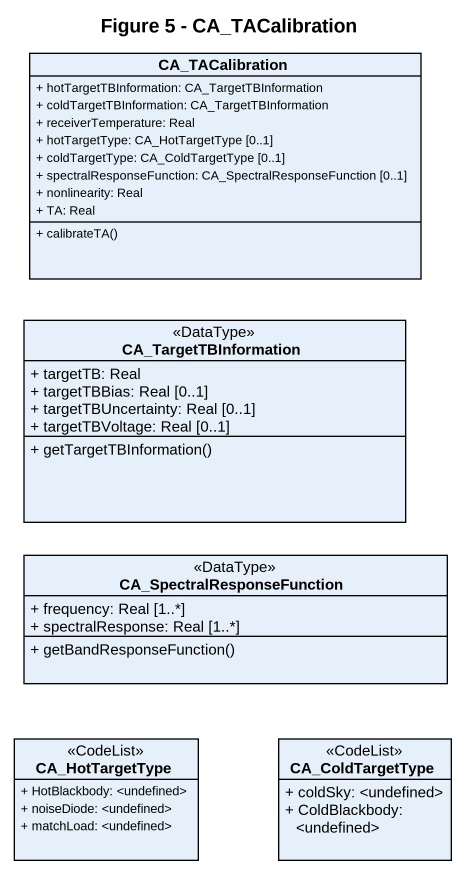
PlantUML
@startuml
title Figure 5 - CA_TACalibration
hide circle
hide empty members
skinparam classAttributeIconSize 0
class CA_TACalibration {
  + hotTargetTBInformation: CA_TargetTBInformation
  + coldTargetTBInformation: CA_TargetTBInformation
  + receiverTemperature: Real
  + hotTargetType: CA_HotTargetType [0..1]
  + coldTargetType: CA_ColdTargetType [0..1]
  + spectralResponseFunction: CA_SpectralResponseFunction [0..1]
  + nonlinearity: Real
  + TA: Real
  + calibrateTA()
}
class CA_TargetTBInformation <<DataType>> {
  + targetTB: Real
  + targetTBBias: Real [0..1]
  + targetTBUncertainty: Real [0..1]
  + targetTBVoltage: Real [0..1]
  + getTargetTBInformation()
}
class CA_SpectralResponseFunction <<DataType>> {
  + frequency: Real [1..*]
  + spectralResponse: Real [1..*]
  + getBandResponseFunction()
}
class CA_HotTargetType <<CodeList>> {
  + HotBlackbody: <undefined>
  + noiseDiode: <undefined>
  + matchLoad: <undefined>
}
class CA_ColdTargetType <<CodeList>> {
  + coldSky: <undefined>
  + ColdBlackbody: <undefined>
}
@enduml
